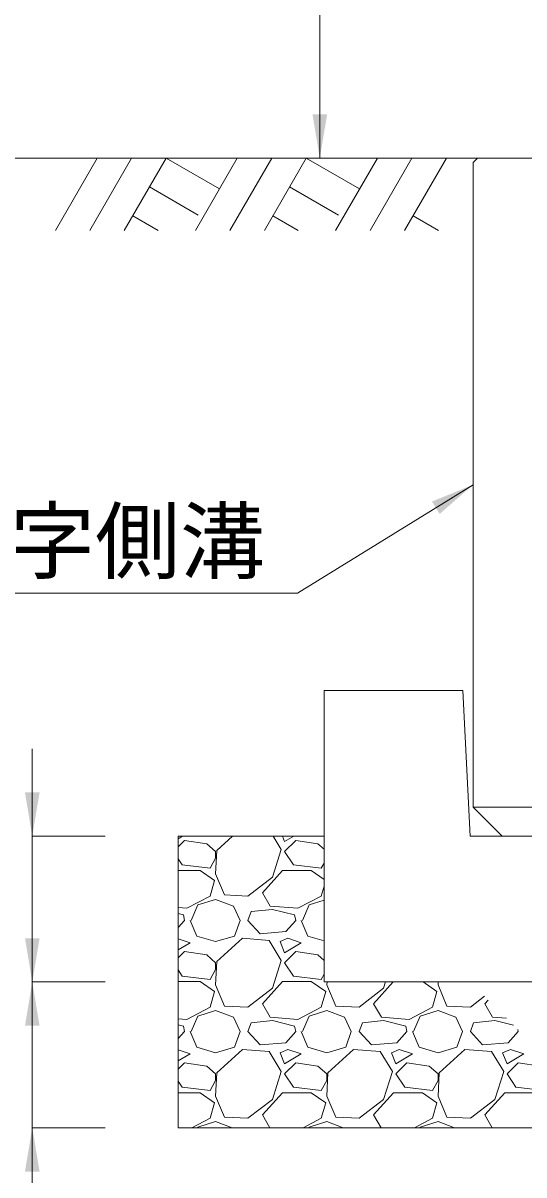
# Model space of a CAD drawing. Units: millimetres at full size. Extents: x 187207 to 255567, y 882048 to 905686.
# Drawn here: x 205806 to 206149, y 899708 to 900498 of the extents above; entities that cross this region are included whole.
import ezdxf
from ezdxf.enums import TextEntityAlignment as Align

# ---------------------------------------------------------------- set-up
doc = ezdxf.new("R2010")
doc.units = ezdxf.units.MM
doc.header["$LTSCALE"] = 20
for name, color, linetype, lineweight in [('0_2', 7, 'Continuous', 20), ('基礎ブロック', 2, 'Continuous', 13), ('基礎材', 7, 'Continuous', 15), ('寸法線', 7, 'Continuous', 13), ('引出線', 4, 'Continuous', 13), ('箱型U字側溝', 2, 'Continuous', 9), ('ﾊｯﾁﾝｸﾞ', 7, 'Continuous', 5)]:
    doc.layers.add(name, color=color, linetype=linetype, lineweight=lineweight)
doc.styles.add('ＭＳ ゴシック', font='')
doc.styles.get('ＭＳ ゴシック').set_extended_font_data('MS Gothic')

# ---------------------------------------------------------------- blocks, each defined once
blk = doc.blocks.new('filled_arrow')
at = {"color": 0, "linetype": 'Continuous', "lineweight": -2}
blk.add_solid([(7.5, 1.25), (0, 0), (7.5, -1.25)], dxfattribs=at)

msp = doc.modelspace()

# ---------------------------------------------------------------- linework, layer by layer
at = {"layer": '0_2'}
msp.add_line((206117.37, 900405.37), (205717.37, 900405.37), dxfattribs=at)
at = {"layer": '基礎ブロック'}
for p, q in [((206107.37, 900040.37), (206012.37, 900040.37)), ((206012.37, 900040.37), (206012.37, 899940.37)), ((206107.37, 900040.37), (206112.37, 899940.37)), ((206012.37, 899840.37), (206012.37, 899940.37)), ((206112.37, 899940.37), (206607.37, 899940.37)), ((206012.37, 899840.37), (206707.37, 899840.37))]:
    msp.add_line(p, q, dxfattribs=at)
at = {"layer": '基礎材'}
for p, q in [((205912.37, 899940.37), (205912.37, 899740.37)), ((205912.37, 899940.37), (206012.37, 899940.37)), ((205912.37, 899740.37), (206807.37, 899740.37))]:
    msp.add_line(p, q, dxfattribs=at)
at = {"layer": '寸法線'}
for p, q in [((206009.37, 900405.37), (206009.37, 901105.37)), ((206067.37, 900405.37), (206009.37, 900405.37)), ((205812.35, 899780.37), (205812.35, 900000.37)), ((205862.37, 899940.37), (205812.35, 899940.37)), ((205812.35, 899680.37), (205812.35, 899900.37)), ((205862.35, 899840.37), (205812.35, 899840.37)), ((205862.35, 899840.37), (205812.35, 899840.37)), ((205862.37, 899740.37), (205812.35, 899740.37))]:
    msp.add_line(p, q, dxfattribs=at)
at = {"layer": '引出線'}
msp.add_lwpolyline([(206114.37, 900181.37), (205994.16, 900107.09), (205654.16, 900107.09)], dxfattribs=at)
at = {"layer": '箱型U字側溝'}
msp.add_line((206114.37, 899960.37), (206534.37, 899960.37), dxfattribs=at)
at = {"layer": '箱型U字側溝', "lineweight": 13}
msp.add_lwpolyline([(206199.37, 900310.37), (206163.37, 900330.37), (206159.37, 900405.37), (206117.37, 900405.37), (206114.37, 900402.37), (206114.37, 899960.37), (206134.37, 899940.37), (206514.37, 899940.37), (206534.37, 899960.37), (206534.37, 900402.37), (206531.37, 900405.37), (206489.37, 900405.37), (206485.37, 900330.37), (206449.37, 900310.37), (206447.37, 900270.37), (206474.37, 900205.37), (206474.37, 900060.37)], dxfattribs=at)
at = {"layer": 'ﾊｯﾁﾝｸﾞ', "lineweight": 9}
for p, q in [((205856.81, 900405.37), (205828.17, 900355.75)), ((205880.44, 900405.37), (205851.79, 900355.75)), ((205904.06, 900405.37), (205875.41, 900355.75)), ((205904.06, 900405.37), (205940.63, 900384.26)), ((205952.81, 900405.37), (205924.17, 900355.75)), ((205976.44, 900405.37), (205947.79, 900355.75)), ((206000.06, 900405.37), (205971.41, 900355.75)), ((206000.06, 900405.37), (206036.62, 900384.26)), ((206048.81, 900405.37), (206020.16, 900355.75)), ((206072.43, 900405.37), (206043.79, 900355.75)), ((206096.06, 900405.37), (206067.41, 900355.75)), ((205892.64, 900385.59), (205926.05, 900366.3)), ((205988.63, 900385.59), (206022.05, 900366.3)), ((205881.21, 900365.8), (205898.63, 900355.75)), ((205977.21, 900365.8), (205994.63, 900355.75)), ((206073.21, 900365.8), (206090.63, 900355.75))]:
    msp.add_line(p, q, dxfattribs=at)
at = {"layer": 'ﾊｯﾁﾝｸﾞ'}
for p, q in [((205912.35, 899938.61), (205915.28, 899940.37)), ((205949.53, 899940.37), (205938.75, 899930.53)), ((205982.95, 899931.29), (205977.4, 899940.37)), ((205983.74, 899940.37), (205985.23, 899936.62)), ((205985.23, 899936.62), (205991.48, 899940.37)), ((205916.65, 899937.39), (205912.35, 899933.08)), ((205931.89, 899935.1), (205916.65, 899937.39)), ((205937.99, 899929.77), (205931.89, 899935.1)), ((205992.85, 899937.39), (205985.23, 899929.77)), ((206008.09, 899935.1), (205992.85, 899937.39)), ((206012.35, 899931.38), (206008.09, 899935.1)), ((205912.35, 899924.79), (205915.13, 899920.62)), ((205934.18, 899918.34), (205937.99, 899925.19)), ((205938.75, 899930.53), (205937.99, 899914.53)), ((205937.99, 899925.19), (205937.99, 899929.77)), ((205976.85, 899912.24), (205982.95, 899931.29)), ((205985.23, 899929.77), (205991.33, 899920.62)), ((205912.35, 899916.81), (205927.32, 899916.81)), ((205915.13, 899920.62), (205934.18, 899918.34)), ((205927.32, 899916.81), (205937.23, 899909.95)), ((205969.99, 899901.57), (205983.71, 899916.81)), ((205983.71, 899916.81), (206003.52, 899916.81)), ((205991.33, 899920.62), (206010.38, 899918.34)), ((206003.52, 899916.81), (206012.35, 899910.7)), ((206010.38, 899918.34), (206012.35, 899921.88)), ((205937.23, 899909.95), (205934.18, 899899.29)), ((205937.99, 899914.53), (205944.09, 899900.05)), ((205960.09, 899899.29), (205976.85, 899912.24)), ((205975.33, 899892.43), (205969.99, 899901.57)), ((206012.35, 899906.18), (206010.38, 899899.29)), ((205934.18, 899899.29), (205918.18, 899890.9)), ((205921.23, 899882.52), (205925.8, 899893.19)), ((205925.8, 899893.19), (205937.99, 899897)), ((205937.99, 899897), (205950.18, 899892.43)), ((205944.09, 899900.05), (205960.09, 899899.29)), ((206010.38, 899899.29), (205994.38, 899890.9)), ((205997.43, 899882.52), (206002, 899893.19)), ((206002, 899893.19), (206012.35, 899896.42)), ((205918.18, 899890.9), (205912.35, 899891.37)), ((205915.89, 899886.33), (205912.35, 899887.22)), ((205916.65, 899882.52), (205915.89, 899886.33)), ((205950.18, 899892.43), (205954.75, 899882.52)), ((205960.09, 899882.52), (205962.37, 899888.62)), ((205976.85, 899890.14), (205962.37, 899888.62)), ((205994.38, 899890.9), (205975.33, 899892.43)), ((205992.09, 899886.33), (205976.85, 899890.14)), ((205992.85, 899882.52), (205992.09, 899886.33)), ((205916.65, 899882.52), (205912.35, 899877.74)), ((205920.46, 899882.52), (205925.04, 899871.85)), ((205950.94, 899871.85), (205954.75, 899882.52)), ((205968.47, 899873.38), (205960.09, 899882.52)), ((205992.85, 899882.52), (205986, 899874.9)), ((205996.66, 899882.52), (206001.24, 899871.85)), ((205920.46, 899867.28), (205912.35, 899869.99)), ((205925.04, 899871.85), (205937.99, 899868.04)), ((205937.99, 899868.04), (205950.94, 899871.85)), ((205956.28, 899870.33), (205938.75, 899854.33)), ((205974.57, 899868.81), (205956.28, 899870.33)), ((205986, 899874.9), (205968.47, 899873.38)), ((205987.52, 899870.33), (205982.19, 899868.04)), ((205996.66, 899867.28), (205987.52, 899870.33)), ((206001.24, 899871.85), (206012.35, 899868.59)), ((205912.35, 899862.41), (205920.46, 899867.28)), ((205982.95, 899855.09), (205974.57, 899868.81)), ((205982.19, 899868.04), (205985.23, 899860.42)), ((205985.23, 899860.42), (205996.66, 899867.28)), ((205916.65, 899861.19), (205912.35, 899856.88)), ((205931.89, 899858.9), (205916.65, 899861.19)), ((205937.99, 899853.57), (205931.89, 899858.9)), ((205938.75, 899854.33), (205937.99, 899838.33)), ((205937.99, 899848.99), (205937.99, 899853.57)), ((205976.85, 899836.04), (205982.95, 899855.09)), ((205992.85, 899861.19), (205985.23, 899853.57)), ((205985.23, 899853.57), (205991.33, 899844.42)), ((206008.09, 899858.9), (205992.85, 899861.19)), ((206012.35, 899855.18), (206008.09, 899858.9)), ((205912.35, 899848.59), (205915.13, 899844.42)), ((205934.18, 899842.14), (205937.99, 899848.99)), ((206010.38, 899842.14), (206012.35, 899845.68)), ((205912.35, 899840.61), (205927.32, 899840.61)), ((205915.13, 899844.42), (205934.18, 899842.14)), ((205927.32, 899840.61), (205937.23, 899833.75)), ((205937.99, 899838.33), (205944.09, 899823.85)), ((205969.99, 899825.37), (205983.71, 899840.61)), ((205983.71, 899840.61), (206003.52, 899840.61)), ((205991.33, 899844.42), (206010.38, 899842.14)), ((206003.52, 899840.61), (206013.43, 899833.75)), ((206014.29, 899840.37), (206014.19, 899838.33)), ((206014.19, 899838.33), (206020.29, 899823.85)), ((206046.19, 899825.37), (206059.69, 899840.37)), ((206053.05, 899836.04), (206054.44, 899840.37)), ((206080.07, 899840.37), (206089.63, 899833.75)), ((206090.49, 899840.37), (206090.39, 899838.33)), ((206090.39, 899838.33), (206096.49, 899823.85)), ((205937.23, 899833.75), (205934.18, 899823.09)), ((205960.09, 899823.09), (205976.85, 899836.04)), ((206013.43, 899833.75), (206010.38, 899823.09)), ((206036.29, 899823.09), (206053.05, 899836.04)), ((206089.63, 899833.75), (206086.58, 899823.09)), ((206112.49, 899823.09), (206122.16, 899830.56)), ((205934.18, 899823.09), (205918.18, 899814.7)), ((205944.09, 899823.85), (205960.09, 899823.09)), ((205975.33, 899816.23), (205969.99, 899825.37)), ((206010.38, 899823.09), (205994.38, 899814.7)), ((206020.29, 899823.85), (206036.29, 899823.09)), ((206051.53, 899816.23), (206046.19, 899825.37)), ((206086.58, 899823.09), (206070.58, 899814.7)), ((206096.49, 899823.85), (206112.49, 899823.09)), ((206122.39, 899825.37), (206124.74, 899827.98)), ((206127.73, 899816.23), (206122.39, 899825.37)), ((205918.18, 899814.7), (205912.35, 899815.17)), ((205921.23, 899806.32), (205925.8, 899816.99)), ((205925.8, 899816.99), (205937.99, 899820.8)), ((205937.99, 899820.8), (205950.18, 899816.23)), ((205950.18, 899816.23), (205954.75, 899806.32)), ((205976.85, 899813.94), (205962.37, 899812.42)), ((205994.38, 899814.7), (205975.33, 899816.23)), ((205992.09, 899810.13), (205976.85, 899813.94)), ((205997.43, 899806.32), (206002, 899816.99)), ((206002, 899816.99), (206014.19, 899820.8)), ((206014.19, 899820.8), (206026.38, 899816.23)), ((206026.38, 899816.23), (206030.95, 899806.32)), ((206053.05, 899813.94), (206038.57, 899812.42)), ((206070.58, 899814.7), (206051.53, 899816.23)), ((206068.29, 899810.13), (206053.05, 899813.94)), ((206073.63, 899806.32), (206078.2, 899816.99)), ((206078.2, 899816.99), (206090.39, 899820.8)), ((206090.39, 899820.8), (206102.58, 899816.23)), ((206102.58, 899816.23), (206107.15, 899806.32)), ((206129.25, 899813.94), (206114.77, 899812.42)), ((206137.25, 899815.47), (206127.73, 899816.23)), ((206141.95, 899810.77), (206129.25, 899813.94)), ((205915.89, 899810.13), (205912.35, 899811.02)), ((205916.65, 899806.32), (205912.35, 899801.54)), ((205916.65, 899806.32), (205915.89, 899810.13)), ((205920.46, 899806.32), (205925.04, 899795.65)), ((205950.94, 899795.65), (205954.75, 899806.32)), ((205960.09, 899806.32), (205962.37, 899812.42)), ((205968.47, 899797.18), (205960.09, 899806.32)), ((205992.85, 899806.32), (205986, 899798.7)), ((205992.85, 899806.32), (205992.09, 899810.13)), ((205996.66, 899806.32), (206001.24, 899795.65)), ((206027.14, 899795.65), (206030.95, 899806.32)), ((206036.29, 899806.32), (206038.57, 899812.42)), ((206044.67, 899797.18), (206036.29, 899806.32)), ((206069.05, 899806.32), (206062.2, 899798.7)), ((206069.05, 899806.32), (206068.29, 899810.13)), ((206072.86, 899806.32), (206077.44, 899795.65)), ((206103.34, 899795.65), (206107.15, 899806.32)), ((206112.49, 899806.32), (206114.77, 899812.42)), ((206120.87, 899797.18), (206112.49, 899806.32)), ((206145.25, 899806.32), (206138.4, 899798.7)), ((206145.25, 899806.32), (206144.97, 899807.75)), ((205986, 899798.7), (205968.47, 899797.18)), ((206062.2, 899798.7), (206044.67, 899797.18)), ((206138.4, 899798.7), (206120.87, 899797.18)), ((205920.46, 899791.08), (205912.35, 899793.79)), ((205912.35, 899786.21), (205920.46, 899791.08)), ((205925.04, 899795.65), (205937.99, 899791.84)), ((205937.99, 899791.84), (205950.94, 899795.65)), ((205956.28, 899794.13), (205938.75, 899778.13)), ((205974.57, 899792.61), (205956.28, 899794.13)), ((205982.95, 899778.89), (205974.57, 899792.61)), ((205987.52, 899794.13), (205982.19, 899791.84)), ((205982.19, 899791.84), (205985.23, 899784.22)), ((205985.23, 899784.22), (205996.66, 899791.08)), ((205996.66, 899791.08), (205987.52, 899794.13)), ((206001.24, 899795.65), (206014.19, 899791.84)), ((206014.19, 899791.84), (206027.14, 899795.65)), ((206032.48, 899794.13), (206014.95, 899778.13)), ((206050.77, 899792.61), (206032.48, 899794.13)), ((206059.15, 899778.89), (206050.77, 899792.61)), ((206063.72, 899794.13), (206058.39, 899791.84)), ((206058.39, 899791.84), (206061.43, 899784.22)), ((206061.43, 899784.22), (206072.86, 899791.08)), ((206072.86, 899791.08), (206063.72, 899794.13)), ((206077.44, 899795.65), (206090.39, 899791.84)), ((206090.39, 899791.84), (206103.34, 899795.65)), ((206108.68, 899794.13), (206091.15, 899778.13)), ((206126.97, 899792.61), (206108.68, 899794.13)), ((206135.35, 899778.89), (206126.97, 899792.61)), ((206139.92, 899794.13), (206134.59, 899791.84)), ((206134.59, 899791.84), (206137.63, 899784.22)), ((206137.63, 899784.22), (206149.06, 899791.08)), ((206149.06, 899791.08), (206139.92, 899794.13)), ((205916.65, 899784.99), (205912.35, 899780.68)), ((205931.89, 899782.7), (205916.65, 899784.99)), ((205937.99, 899777.37), (205931.89, 899782.7)), ((205992.85, 899784.99), (205985.23, 899777.37)), ((206008.09, 899782.7), (205992.85, 899784.99)), ((206014.19, 899777.37), (206008.09, 899782.7)), ((206069.05, 899784.99), (206061.43, 899777.37)), ((206084.29, 899782.7), (206069.05, 899784.99)), ((206090.39, 899777.37), (206084.29, 899782.7)), ((206145.25, 899784.99), (206137.63, 899777.37)), ((206160.49, 899782.7), (206145.25, 899784.99)), ((205938.75, 899778.13), (205937.99, 899762.13)), ((205937.99, 899772.79), (205937.99, 899777.37)), ((205976.85, 899759.84), (205982.95, 899778.89)), ((205985.23, 899777.37), (205991.33, 899768.22)), ((206014.95, 899778.13), (206014.19, 899762.13)), ((206014.19, 899772.79), (206014.19, 899777.37)), ((206053.05, 899759.84), (206059.15, 899778.89)), ((206061.43, 899777.37), (206067.53, 899768.22)), ((206091.15, 899778.13), (206090.39, 899762.13)), ((206090.39, 899772.79), (206090.39, 899777.37)), ((206129.25, 899759.84), (206135.35, 899778.89)), ((206137.63, 899777.37), (206143.73, 899768.22)), ((205912.35, 899772.39), (205915.13, 899768.22)), ((205915.13, 899768.22), (205934.18, 899765.94)), ((205934.18, 899765.94), (205937.99, 899772.79)), ((205991.33, 899768.22), (206010.38, 899765.94)), ((206010.38, 899765.94), (206014.19, 899772.79)), ((206067.53, 899768.22), (206086.58, 899765.94)), ((206086.58, 899765.94), (206090.39, 899772.79)), ((206143.73, 899768.22), (206162.78, 899765.94)), ((205912.35, 899764.41), (205927.32, 899764.41)), ((205927.32, 899764.41), (205937.23, 899757.55)), ((205937.99, 899762.13), (205944.09, 899747.65)), ((205960.09, 899746.89), (205976.85, 899759.84)), ((205969.99, 899749.17), (205983.71, 899764.41)), ((205983.71, 899764.41), (206003.52, 899764.41)), ((206003.52, 899764.41), (206013.43, 899757.55)), ((206014.19, 899762.13), (206020.29, 899747.65)), ((206036.29, 899746.89), (206053.05, 899759.84)), ((206046.19, 899749.17), (206059.91, 899764.41)), ((206059.91, 899764.41), (206079.72, 899764.41)), ((206079.72, 899764.41), (206089.63, 899757.55)), ((206090.39, 899762.13), (206096.49, 899747.65)), ((206112.49, 899746.89), (206129.25, 899759.84)), ((206122.39, 899749.17), (206136.11, 899764.41)), ((206136.11, 899764.41), (206155.92, 899764.41)), ((205937.23, 899757.55), (205934.18, 899746.89)), ((206013.43, 899757.55), (206010.38, 899746.89)), ((206089.63, 899757.55), (206086.58, 899746.89)), ((205934.18, 899746.89), (205921.74, 899740.37)), ((205925.8, 899740.79), (205937.99, 899744.6)), ((205937.99, 899744.6), (205949.27, 899740.37)), ((205944.09, 899747.65), (205960.09, 899746.89)), ((205975.13, 899740.37), (205969.99, 899749.17)), ((206010.38, 899746.89), (205997.94, 899740.37)), ((206002, 899740.79), (206014.19, 899744.6)), ((206014.19, 899744.6), (206025.47, 899740.37)), ((206020.29, 899747.65), (206036.29, 899746.89)), ((206051.33, 899740.37), (206046.19, 899749.17)), ((206086.58, 899746.89), (206074.14, 899740.37)), ((206078.2, 899740.79), (206090.39, 899744.6)), ((206090.39, 899744.6), (206101.67, 899740.37)), ((206096.49, 899747.65), (206112.49, 899746.89)), ((206127.53, 899740.37), (206122.39, 899749.17)), ((205925.62, 899740.37), (205925.8, 899740.79)), ((206001.82, 899740.37), (206002, 899740.79)), ((206078.02, 899740.37), (206078.2, 899740.79))]:
    msp.add_line(p, q, dxfattribs=at)

# ---------------------------------------------------------------- block references
at = {"layer": '寸法線', "xscale": 4, "yscale": 4}
for p, rotation in [((206009.37, 900405.37), 90), ((205812.35, 899940.37), 90), ((205812.35, 899840.37), 90), ((205812.35, 899840.37), 270), ((205812.35, 899740.37), 270)]:
    msp.add_blockref('filled_arrow', p, dxfattribs=dict(at, rotation=rotation))
at = {"layer": '引出線', "xscale": 4, "yscale": 4, "rotation": 211.7}
msp.add_blockref('filled_arrow', (206114.37, 900181.37), dxfattribs=at)

# ---------------------------------------------------------------- texts
at = {"layer": '引出線', "style": 'ＭＳ ゴシック'}
msp.add_text('箱型U字側溝', height=42.72, dxfattribs=at).set_placement((205811.66, 900164.06), align=Align.TOP_CENTER)

doc.saveas('drawing.dxf')
